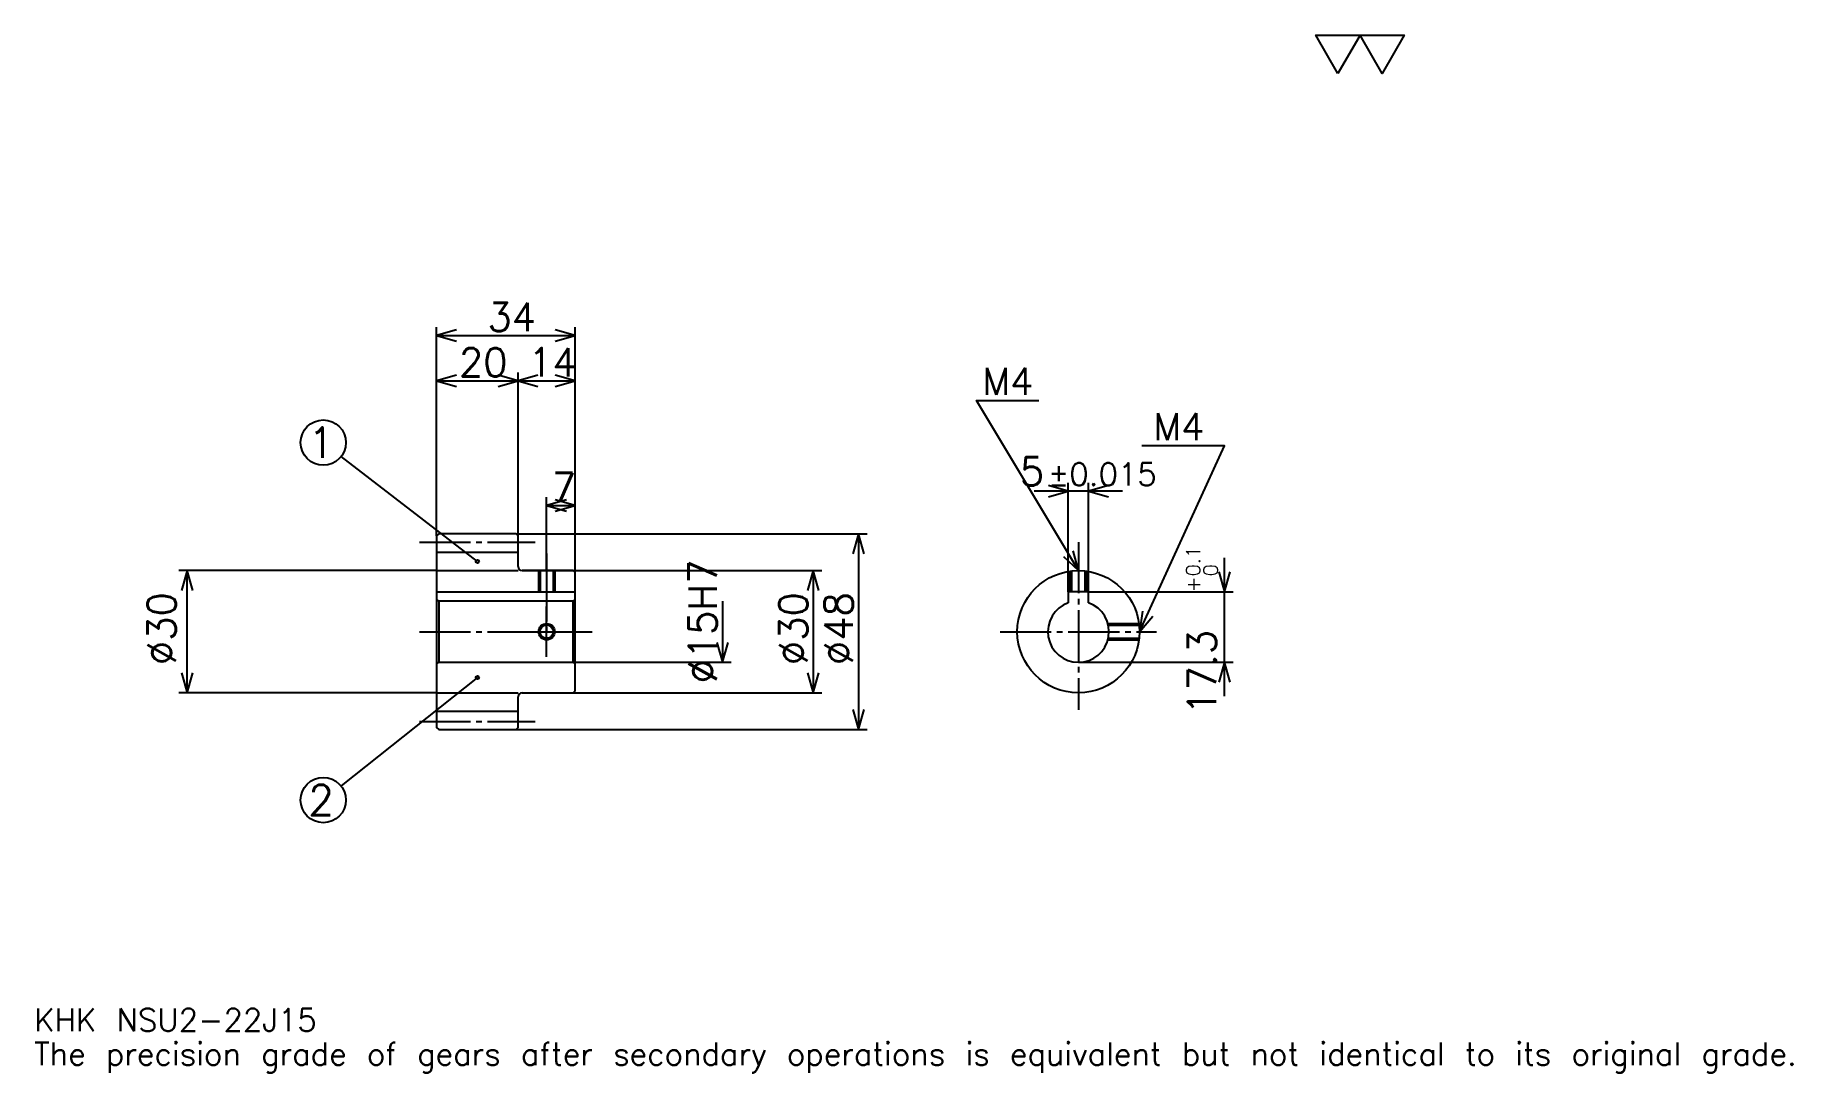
# Model space of a CAD drawing. Extents: x 14 to 446, y 5 to 260.
import ezdxf

# ---------------------------------------------------------------- set-up
doc = ezdxf.new("R2010")
doc.units = 0
doc.linetypes.add('DASHDOT', pattern=[16.695651, 12.521739, -1.391304, 1.391304, -1.391304])
doc.layers.get('0').update_dxf_attribs({"linetype": 'CONTINUOUS'})
doc.layers.add('DASHDOT', color=6, linetype='DASHDOT')
doc.styles.add('KANJI', font='TXT', dxfattribs={"bigfont": 'BIGFONT'})

msp = doc.modelspace()

# ---------------------------------------------------------------- linework, layer by layer
at = {"color": 5}
for p, q in [((112.695656, 137.391296), (112.695656, 188.17392)), ((112.695656, 186.086945), (146.695648, 186.086945)), ((146.695648, 137.391296), (146.695648, 188.17392)), ((132.695648, 137.391296), (132.695648, 177.043472)), ((112.695656, 174.956512), (132.695648, 174.956512)), ((132.695648, 174.956512), (146.695648, 174.956512)), ((122.695656, 130.641296), (89.276237, 156.418427)), ((281.065216, 147.869568), (259.369568, 147.869568)), ((267.717407, 123.191307), (267.717407, 149.956512)), ((272.717407, 123.191307), (272.717407, 149.956512)), ((139.695648, 137.391296), (139.695648, 146.434784)), ((139.695648, 144.347824), (146.695648, 144.347824)), ((112.695656, 136.891296), (112.695656, 137.391296)), ((132.195648, 137.391296), (146.695648, 137.391296)), ((132.695648, 136.891296), (132.695648, 137.391296)), ((139.695648, 128.391296), (139.695648, 137.391296)), ((139.695648, 128.391296), (139.695648, 137.391296)), ((146.695648, 137.391296), (218.347839, 137.391296)), ((146.695648, 127.891304), (146.695648, 137.391296)), ((216.260864, 137.391296), (216.260864, 89.391304)), ((306.086975, 97.54348), (306.086975, 131.539124)), ((112.695656, 128.391296), (49.391308, 128.391296)), ((51.478264, 98.391304), (51.478264, 128.391296)), ((133.695648, 128.391296), (146.695648, 128.391296)), ((146.695648, 128.391296), (207.217407, 128.391296)), ((205.130432, 128.391296), (205.130432, 98.391304)), ((182.869568, 120.891304), (182.869568, 105.891304)), ((272.717407, 123.191307), (308.17392, 123.191307)), ((146.695648, 105.891304), (184.956528, 105.891304)), ((270.217407, 105.891304), (308.17392, 105.891304)), ((122.695656, 102.141304), (89.225632, 75.528793)), ((112.695656, 98.391304), (49.391308, 98.391304)), ((133.695648, 98.391304), (146.695648, 98.391304)), ((146.695648, 98.391304), (207.217407, 98.391304)), ((132.195648, 89.391304), (146.695648, 89.391304)), ((146.695648, 89.391304), (218.347839, 89.391304))]:
    msp.add_line(p, q, dxfattribs=at)
at = {"color": 4}
for p, q in [((112.695656, 132.891296), (132.695648, 132.891296)), ((112.695656, 128.391296), (132.695648, 128.391296)), ((112.695656, 123.191307), (146.695648, 123.191307)), ((113.195656, 120.891304), (113.195656, 105.891304)), ((146.195648, 120.891304), (146.695648, 121.391304)), ((146.195648, 105.891304), (146.695648, 105.391304)), ((112.695656, 98.391304), (132.695648, 98.391304)), ((112.695656, 93.891304), (132.695648, 93.891304))]:
    msp.add_line(p, q, dxfattribs=at)
at = {"color": 7}
msp.add_lwpolyline([(333.913055, 250.434784), (328.486969, 259.839996), (350.191315, 259.839996), (344.765228, 250.434784), (339.339142, 259.839996), (333.913055, 250.434784)], dxfattribs=at)
at = {"color": 5}
for points in [[(117.565224, 187.478256), (112.695656, 186.086945), (117.565224, 184.695648)], [(141.826096, 184.695648), (146.695648, 186.086945), (141.826096, 187.478256)], [(117.565224, 176.347824), (112.695656, 174.956512), (117.565224, 173.565216)], [(127.826088, 173.565216), (132.695648, 174.956512), (127.826088, 176.347824)], [(137.565216, 176.347824), (132.695648, 174.956512), (137.565216, 173.565216)], [(141.826096, 173.565216), (146.695648, 174.956512), (141.826096, 176.347824)], [(270.217407, 128.391296), (245.17392, 170.130432), (260.478271, 170.130432)], [(285.217407, 113.391304), (306.086975, 159), (285.773926, 159)], [(262.847839, 146.478256), (267.717407, 147.869568), (262.847839, 149.260864)], [(277.586975, 149.260864), (272.717407, 147.869568), (277.586975, 146.478256)], [(144.565216, 145.739136), (139.695648, 144.347824), (144.565216, 142.956528)], [(141.826096, 142.956528), (146.695648, 144.347824), (141.826096, 145.739136)], [(217.652176, 132.521744), (216.260864, 137.391296), (214.869568, 132.521744)], [(266.518982, 131.851105), (270.217407, 128.391296), (268.90506, 133.282745)], [(52.869568, 123.521736), (51.478264, 128.391296), (50.08696, 123.521736)], [(206.521744, 123.521736), (205.130432, 128.391296), (203.739136, 123.521736)], [(304.695648, 128.060867), (306.086975, 123.191307), (307.478271, 128.060867)], [(285.978424, 118.398224), (285.217407, 113.391304), (288.508698, 117.240417)], [(181.478271, 110.760872), (182.869568, 105.891304), (184.260864, 110.760872)], [(307.478271, 101.021744), (306.086975, 105.891304), (304.695648, 101.021744)], [(50.08696, 103.260872), (51.478264, 98.391304), (52.869568, 103.260872)], [(203.739136, 103.260872), (205.130432, 98.391304), (206.521744, 103.260872)], [(214.869568, 94.260864), (216.260864, 89.391304), (217.652176, 94.260864)]]:
    msp.add_lwpolyline(points, dxfattribs=at)
at = {"color": 4}
for points in [[(132.695648, 129.391296), (132.695648, 136.891296), (132.195648, 137.391296), (113.195656, 137.391296), (112.695656, 136.891296), (112.695656, 105.391304)], [(133.695648, 98.391304), (146.195648, 98.391304), (146.695648, 98.891304), (146.695648, 127.891304), (146.195648, 128.391296), (133.695648, 128.391296)], [(137.695648, 128.391296), (137.695648, 123.191307)], [(138.075653, 128.391296), (138.075653, 123.191307)], [(141.315659, 128.391296), (141.315659, 123.191307)], [(141.695648, 128.391296), (141.695648, 123.191307)], [(268.217407, 123.191307), (268.217407, 128.25737)], [(268.597412, 123.191307), (268.597412, 128.303574)], [(271.837402, 123.191307), (271.837402, 128.303574)], [(272.217407, 123.191307), (272.217407, 128.25737)], [(112.695656, 105.391304), (113.195656, 105.891304), (146.195648, 105.891304), (146.195648, 120.891304), (113.195656, 120.891304), (112.695656, 121.391304)], [(272.717407, 120.462372), (272.717407, 123.191307), (267.717407, 123.191307), (267.717407, 120.462372)], [(277.445801, 115.391304), (285.083466, 115.391304)], [(277.540344, 115.011307), (285.129669, 115.011307)], [(277.445801, 111.391304), (285.083466, 111.391304)], [(277.540344, 111.771301), (285.129669, 111.771301)], [(112.695656, 105.391304), (112.695656, 89.891304), (113.195656, 89.391304), (132.195648, 89.391304), (132.695648, 89.891304), (132.695648, 97.391304)]]:
    msp.add_lwpolyline(points, dxfattribs=at)
at = {"color": 5}
for centre, radius in [((84.869568, 159.817383), 5.565217), ((122.695656, 130.641296), 0.417391), ((122.695656, 102.141304), 0.417391), ((84.869568, 72.065216), 5.565217)]:
    msp.add_circle(centre, radius, dxfattribs=at)
at = {"color": 4}
for centre, radius in [((270.217407, 113.391304), 15), ((139.695648, 113.391304), 1.62)]:
    msp.add_circle(centre, radius, dxfattribs=at)
at = {"color": 7}
msp.add_circle((139.695648, 113.391304), 2, dxfattribs=at)
at = {"color": 4}
for centre, radius, start, end in [((133.695648, 129.391296), 1, 180, 270), ((270.217407, 113.391304), 7.5, 109.47122094, 70.52877906), ((133.695648, 97.391304), 1, 90, 180)]:
    msp.add_arc(centre, radius, start, end, dxfattribs=at)
at = {"layer": 'DASHDOT', "color": 7}
for p, q in [((108.521744, 135.391296), (136.869568, 135.391296)), ((270.217407, 135.347824), (270.217407, 94.217392)), ((139.695648, 128.391296), (139.695648, 113.391304)), ((108.521744, 113.391304), (150.869568, 113.391304)), ((251.043488, 113.391304), (289.391296, 113.391304)), ((108.521744, 91.391304), (136.869568, 91.391304))]:
    msp.add_line(p, q, dxfattribs=at)
for points in [[(139.695648, 132.565216), (139.695648, 119.017395)], [(139.695648, 107.217392), (139.695648, 119.565216)], [(133.521744, 113.391304), (145.869568, 113.391304)]]:
    msp.add_lwpolyline(points, dxfattribs=at)

# ---------------------------------------------------------------- texts
at = {"color": 7, "style": 'KANJI'}
for s, height, p in [('34', 6.956522, (125.17392, 187.199997)), ('20', 6.956522, (118.17392, 176.069565)), ('14', 6.956522, (135.17392, 176.069565)), ('M4', 6.678261, (246.565216, 171.521744)), ('M4', 6.678261, (288.556519, 160.391296)), ('1', 7.42029, (81.159424, 156.107239)), ('5', 6.956522, (255.857758, 149.260864)), ('7', 6.956522, (140.934784, 145.460876)), ('%%p0.015', 5.565217, (262.743866, 149.260864)), ('2', 7.42029, (81.159424, 68.355072)), ('KHK NSU2-22J15', 5.565217, (13.913043, 15.304348)), ('The precision grade of gears after secondary operations is equivalent but not identical to its original grade.', 5.565217, (13.913043, 6.956522))]:
    msp.add_text(s, height=height, dxfattribs=at).set_placement(p)
for s, height, p in [('%%c15H7', 6.956522, (181.478271, 100.695648)), ('0.1', 3.478261, (300.10437, 126.982002)), ('0', 3.478261, (304.417389, 126.982002)), ('+', 3.478261, (300.10437, 123.086349)), ('%%c30', 6.956522, (48.695656, 105.217392)), ('%%c30', 6.956522, (203.739136, 105.217392)), ('%%c48', 6.956522, (214.869568, 105.217392)), ('17.3', 6.956522, (304, 92.975769))]:
    msp.add_text(s, height=height, rotation=90, dxfattribs=at).set_placement(p)

doc.saveas('drawing.dxf')
